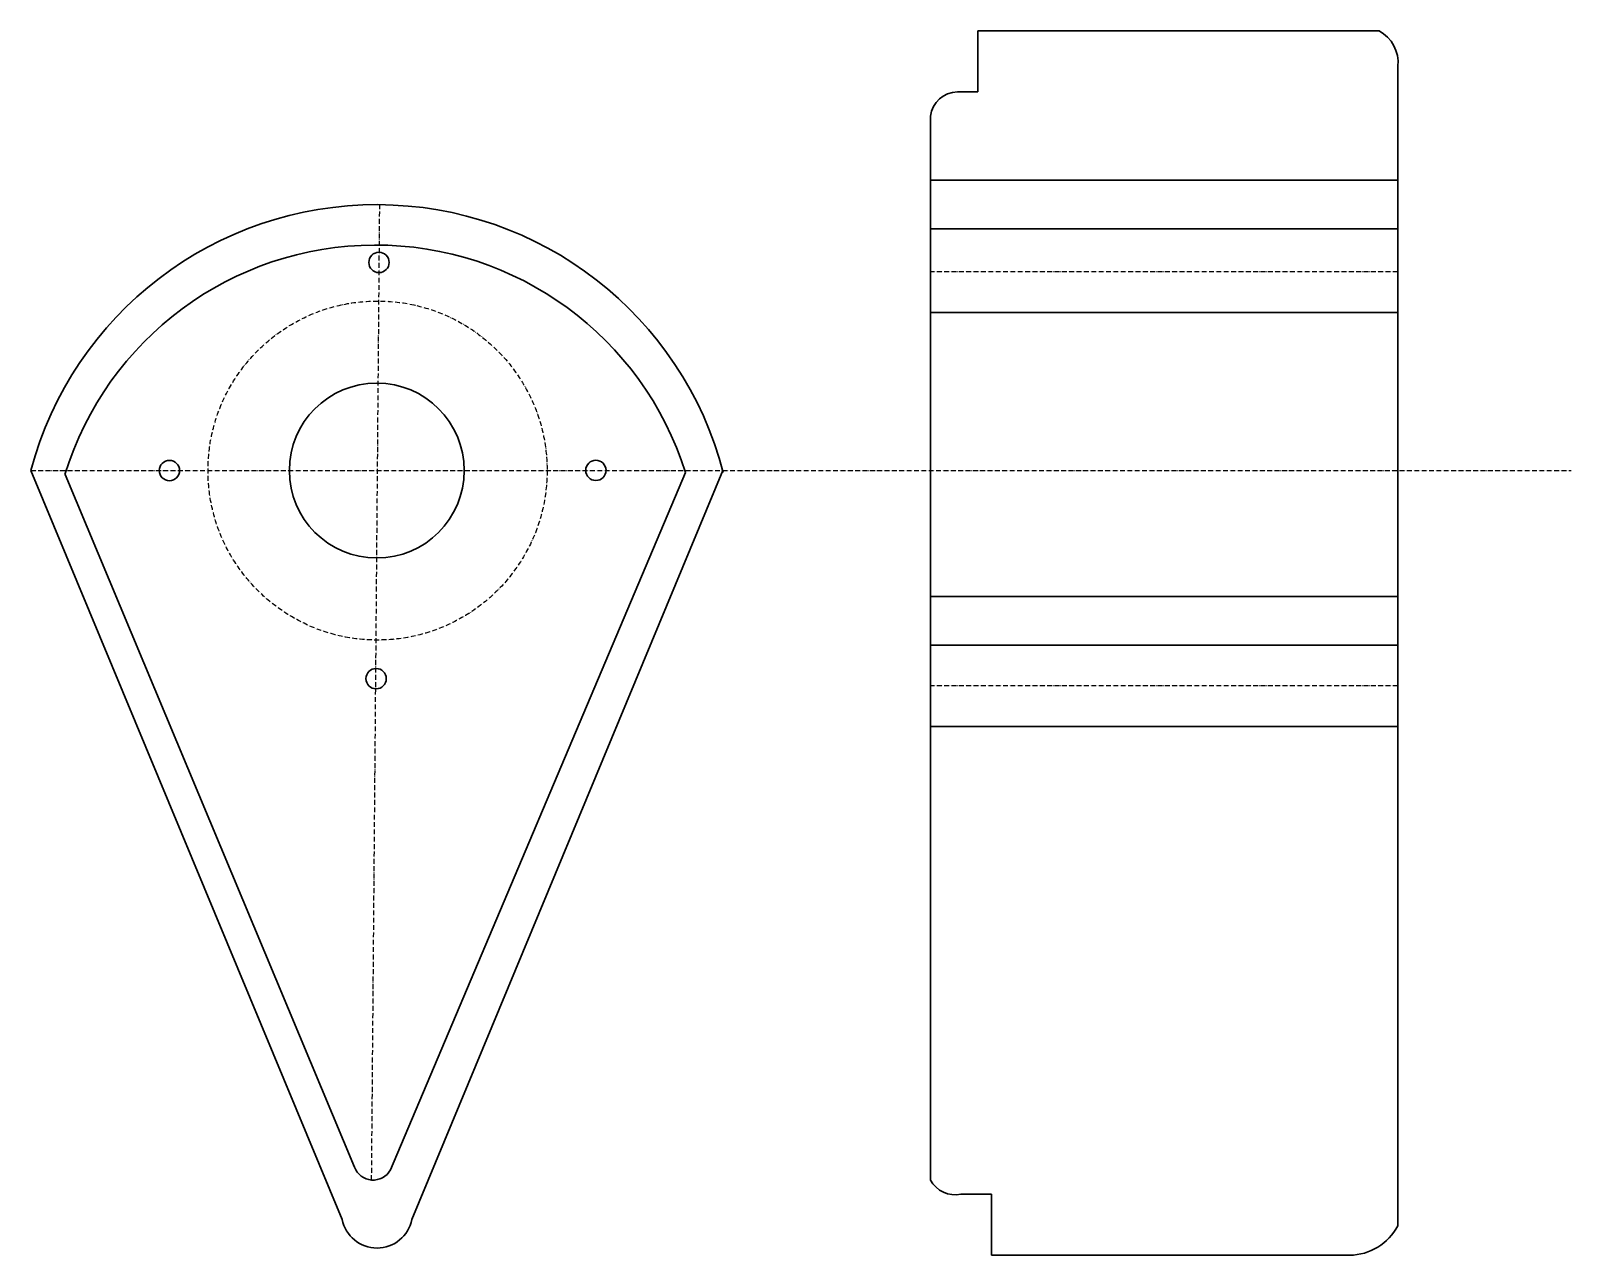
# Model space of a CAD drawing. Header units: millimetres. Extents: x 12339 to 16128, y 7506 to 10519.
import ezdxf

# ---------------------------------------------------------------- set-up
doc = ezdxf.new("R2010")
doc.units = ezdxf.units.MM
doc.linetypes.add('ACAD_ISO10W100', pattern=[18, 12, -3, 0, -3])
doc.layers.add('Контру', color=7, linetype='Continuous', lineweight=30)
doc.layers.add('Круг', color=150, linetype='ACAD_ISO10W100')
doc.layers.add('Оси', color=100, linetype='ACAD_ISO10W100')

msp = doc.modelspace()

# ---------------------------------------------------------------- linework, layer by layer
for p, q in [((14552.1, 10031.1), (14552.1, 10151.1)), ((14552.1, 9931.1), (14552.1, 10031.1)), ((14552.1, 9931.1), (14552.1, 9831.1)), ((14552.1, 9925.2), (14552.1, 9825.2)), ((14552.1, 9856.1), (14552.1, 9706.1)), ((12774.9, 9436.7), (12774.9, 9436.7)), ((13609.1, 9436.7), (13609.1, 9436.7)), ((14552.1, 9006.9), (14552.1, 9126.9)), ((14552.1, 8906.9), (14552.1, 9006.9))]:
    msp.add_line(p, q)
at = {"layer": 'Контру'}
for p, q in [((14668.4, 10368.6), (14668.4, 10518.6)), ((14668.4, 10518.6), (15655.8, 10518.6)), ((15702.1, 10251.8), (15702.1, 10431.3)), ((14618.4, 10368.6), (14668.4, 10368.6)), ((14552.1, 9856.1), (14552.1, 10309)), ((15702.1, 9925.2), (15702.1, 10251.8)), ((14552.1, 10151.1), (15702.1, 10151.1)), ((14552.1, 10031.1), (15702.1, 10031.1)), ((15702.1, 7578.1), (15702.1, 9925.2)), ((14552.1, 7690.6), (14552.1, 9856.1)), ((14552.1, 9825.2), (15702.1, 9825.2)), ((14552.1, 9706.1), (14552.1, 9506.1)), ((12339, 9436.7), (13105, 7594)), ((14041.2, 9436.7), (13276.6, 7594)), ((12423.1, 9427), (13135.5, 7722.7)), ((13949.4, 9432.2), (13223.6, 7716.2)), ((14552.1, 9126.9), (15702.1, 9126.9)), ((14552.1, 9006.9), (15702.1, 9006.9)), ((14552.1, 8906.9), (14552.1, 8806.9)), ((14552.1, 8806.9), (15702.1, 8806.9)), ((14702.1, 7656.1), (14627.1, 7656.1)), ((14702.1, 7506.1), (14702.1, 7656.1)), ((14702.1, 7506.1), (15583.5, 7506.1))]:
    msp.add_line(p, q, dxfattribs=at)
for centre, radius in [((13195.5, 9948.8), 25), ((13190.1, 9436.7), 215.1), ((12679.9, 9436.7), 25), ((13729.1, 9437.1), 25), ((13188.5, 8924.6), 25)]:
    msp.add_circle(centre, radius, dxfattribs=at)
for centre, radius, start, end in [((15613.6, 10440.2), 89, 354.2392, 61.707), ((14620.3, 10299.8), 68.8, 91.5766, 172.3783), ((13190.1, 9210.2), 880.7, 14.5508, 165.1022), ((13187, 9192.3), 799.2, 17.4723, 162.9185), ((13181, 7739.4), 48.6, 200.1824, 331.3504), ((14613.4, 7724.8), 70.1, 209.1829, 281.3309), ((13190.8, 7611.2), 87.5, 191.3286, 348.6714), ((15581.5, 7643.1), 137.1, 270.8283, 331.6546)]:
    msp.add_arc(centre, radius, start, end, dxfattribs=at)
at = {"layer": 'Круг'}
msp.add_circle((13192, 9436.7), 417.1, dxfattribs=at)
at = {"layer": 'Оси'}
for p, q in [((13177.4, 7691), (13197.4, 10091)), ((15702.1, 9925.2), (14552.1, 9925.2)), ((12339, 9436.7), (14041.2, 9436.7)), ((14041.2, 9436.7), (16128.5, 9436.7)), ((15702.1, 8906.9), (14552.1, 8906.9))]:
    msp.add_line(p, q, dxfattribs=at)

doc.saveas('drawing.dxf')
